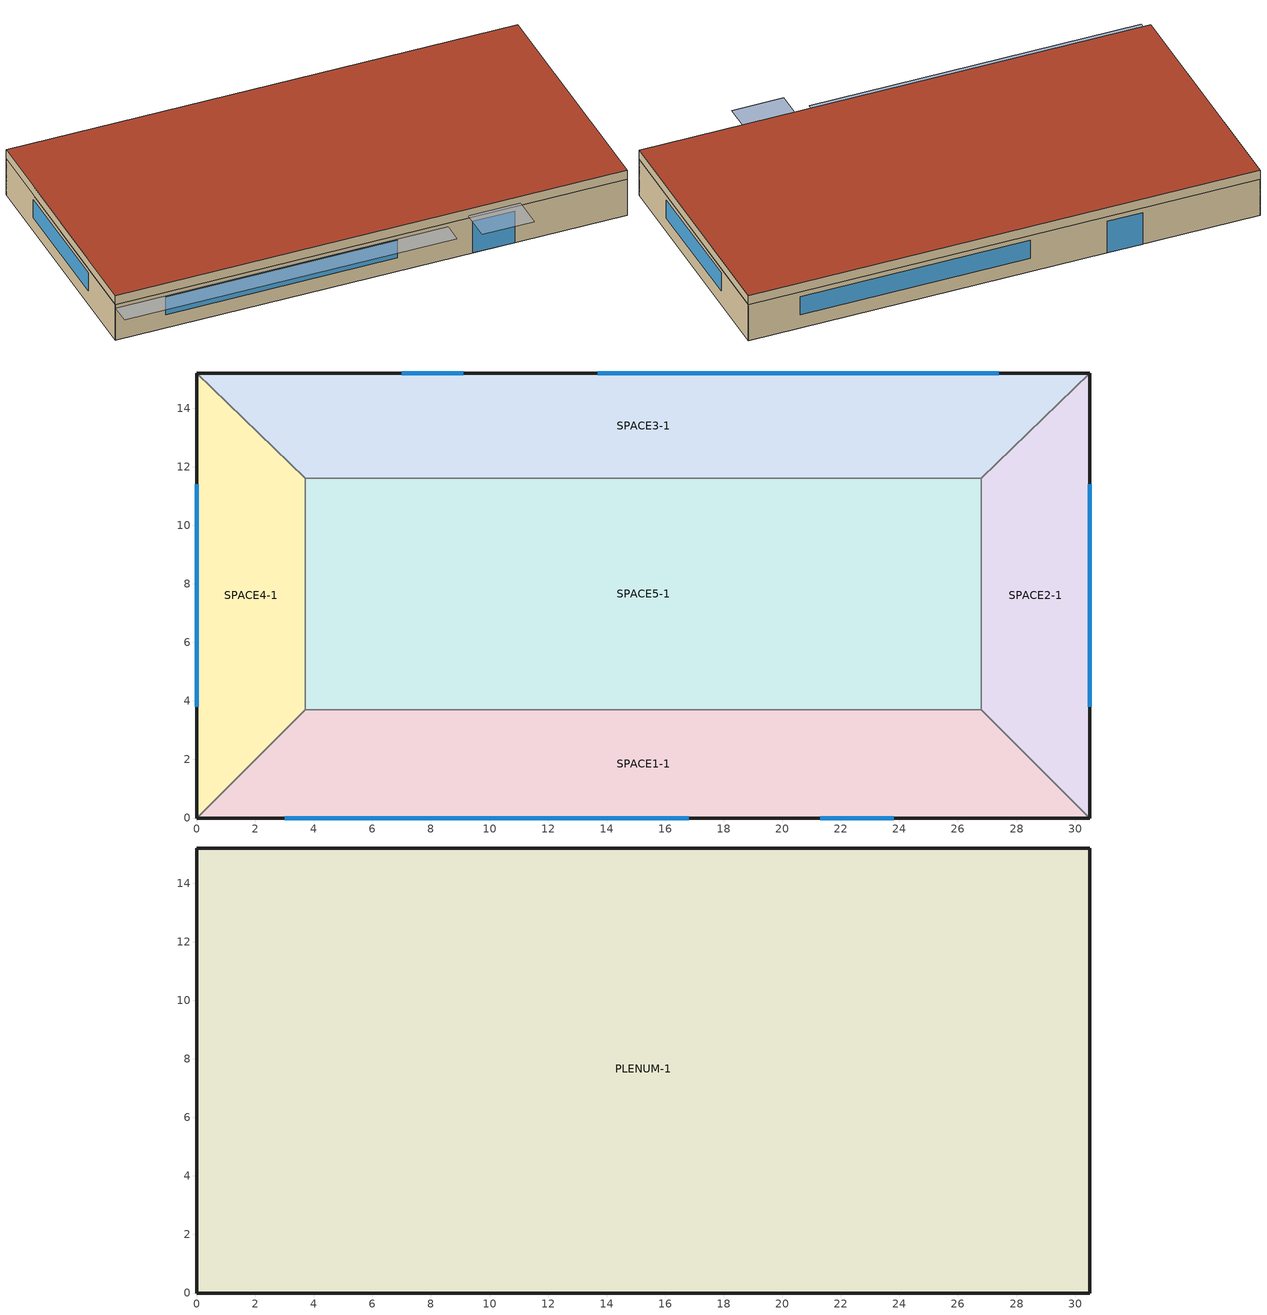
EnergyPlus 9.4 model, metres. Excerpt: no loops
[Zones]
SPACE3-1
 floor ground (FLOOR-SLAB-1): 26.8,11.6 3.7,11.6 0,15.2 30.5,15.2 z0
 wall outside (WALL-1): 30.5,15.2 0,15.2 z0:2.4
 wall to SPACE2-1 (INT-WALL-1): 26.8,11.6 30.5,15.2 z0:2.4
 wall to SPACE4-1 (INT-WALL-1): 0,15.2 3.7,11.6 z0:2.4
 wall to SPACE5-1 (INT-WALL-1): 3.7,11.6 26.8,11.6 z0:2.4
 window (Sgl Grey 3mm): 9.1,15.2 7,15.2 z0:2.1
 window (Dbl Clr 3mm/13mm Air): 27.4,15.2 13.7,15.2 z0.9:2.1
SPACE1-1
 floor ground (FLOOR-SLAB-1): 26.8,3.7 30.5,0 0,0 3.7,3.7 z0
 wall outside (WALL-1): 0,0 30.5,0 z0:2.4
 wall to SPACE2-1 (INT-WALL-1): 30.5,0 26.8,3.7 z0:2.4
 wall to SPACE4-1 (INT-WALL-1): 3.7,3.7 0,0 z0:2.4
 wall to SPACE5-1 (INT-WALL-1): 26.8,3.7 3.7,3.7 z0:2.4
 window (Sgl Grey 3mm): 21.3,0 23.8,0 z0:2.1
 window (Dbl Clr 3mm/13mm Air): 3,0 16.8,0 z0.9:2.1
SPACE2-1
 floor ground (FLOOR-SLAB-1): 26.8,11.6 30.5,15.2 30.5,0 26.8,3.7 z0
 wall outside (WALL-1): 30.5,0 30.5,15.2 z0:2.4
 wall to SPACE5-1 (INT-WALL-1): 26.8,11.6 26.8,3.7 z0:2.4
 window (Dbl Clr 3mm/13mm Air): 30.5,3.8 30.5,11.4 z0.9:2.1
SPACE4-1
 floor ground (FLOOR-SLAB-1): 3.7,3.7 0,0 0,15.2 3.7,11.6 z0
 wall outside (WALL-1): 0,15.2 0,0 z0:2.4
 wall to SPACE5-1 (INT-WALL-1): 3.7,3.7 3.7,11.6 z0:2.4
 window (Dbl Clr 3mm/13mm Air): 0,11.4 0,3.8 z0.9:2.1
SPACE5-1
 floor ground (FLOOR-SLAB-1): 26.8,11.6 26.8,3.7 3.7,3.7 3.7,11.6 z0
PLENUM-1
 floor to SPACE1-1 (CLNG-1): 26.8,3.7 30.5,0 0,0 3.7,3.7 z2.4
 floor to SPACE2-1 (CLNG-1): 26.8,11.6 30.5,15.2 30.5,0 26.8,3.7 z2.4
 floor to SPACE3-1 (CLNG-1): 26.8,11.6 3.7,11.6 0,15.2 30.5,15.2 z2.4
 floor to SPACE4-1 (CLNG-1): 3.7,3.7 0,0 0,15.2 3.7,11.6 z2.4
 floor to SPACE5-1 (CLNG-1): 26.8,11.6 26.8,3.7 3.7,3.7 3.7,11.6 z2.4
 wall outside (WALL-1): 30.5,15.2 0,15.2 0,0 30.5,0 30.5,15.2 z2.4:3
 roof outside (ROOF-1): 0,15.2 0,0 30.5,0 30.5,15.2 z3
shading: 0,-1.3 0,0 19.8,0 19.8,-1.3 z2.2; 21,-2 21,0 24.1,0 24.1,-2 z2.6
[Building]
Building: Loads convergence tolerance value=0.04; Maximum number of warmup days=25; Minimum number of warmup days=6; North axis=30; Solar distribution=FullExterior; Temperature convergence tolerance value=0.4; Terrain=City
[Site:GroundTemperature:BuildingSurface]
20.03, 20.03, 20.13, 20.3, 20.43, 20.52, 20.62, 20.77, 20.78, 20.55, 20.44, 20.2
[Site:Location]
CHICAGO_IL_USA TMY2-94846: Elevation=190; Latitude=41.78; Longitude=-87.75; Time zone=-6
[SizingPeriod:DesignDay] Barometric pressure=99063; Day of month=21; Daylight saving time indicator=No; Humidity condition type=WetBulb; Rain indicator=No; Snow indicator=No; Solar model indicator=ASHRAEClearSky
Name | Daily dry bulb temperature range | Day type | Maximum dry bulb temperature | Month | Sky clearness | Wetbulb or dewpoint at maximum dry bulb | Wind direction | Wind speed
CHICAGO_IL_USA Annual Cooling 1% Design Conditions DB/MCWB | 10.7 | SummerDesignDay | 31.5 | 7 | 1 | 23 | 230 | 5.3
CHICAGO_IL_USA Annual Heating 99% Design Conditions DB | 0 | WinterDesignDay | -17.3 | 1 | 0 | -17.3 | 270 | 4.9
[Construction]
CLNG-1: MAT-CLNG-1
Dbl Clr 3mm/13mm Air: CLEAR 3MM, AIR 13MM, CLEAR 3MM
FLOOR-SLAB-1: CC03
INT-WALL-1: GP02, AL21, GP02
ROOF-1: RG01, BR01, IN46, WD01
Sgl Grey 3mm: GREY 3MM
WALL-1: WD01, PW03, IN02, GP01
[Material] Thermal absorptance=0.9
Name | Conductivity | Density | Roughness | Solar absorptance | Specific heat | Thickness | Visible absorptance
BR01 | 0.162 | 1121 | VeryRough | 0.7 | 1464 | 0.0095 | 0.7
CC03 | 1.31 | 2243 | MediumRough | 0.65 | 837 | 0.1016 | 0.65
GP01 | 0.16 | 801 | MediumSmooth | 0.75 | 837 | 0.0127 | 0.75
GP02 | 0.16 | 801 | MediumSmooth | 0.75 | 837 | 0.0159 | 0.75
IN02 | 0.043 | 10 | Rough | 0.75 | 837 | 0.0901 | 0.75
IN46 | 0.023 | 24 | VeryRough | 0.5 | 1590 | 0.0762 | 0.5
PW03 | 0.115 | 545 | MediumSmooth | 0.78 | 1213 | 0.0127 | 0.78
RG01 | 1.442 | 881 | Rough | 0.65 | 1674 | 0.0127 | 0.65
WD01 | 0.115 | 513 | MediumSmooth | 0.78 | 1381 | 0.0191 | 0.78
[Material:AirGap]
AL21: Thermal resistance=0.157
[Material:NoMass]
MAT-CLNG-1: Roughness=Rough; Solar absorptance=0.65; Thermal absorptance=0.65; Thermal resistance=0.652259; Visible absorptance=0.65
[WindowMaterial:Gas]
AIR 13MM: Gas type=Air; Thickness=0.0127
[WindowMaterial:Glazing] Back side infrared hemispherical emissivity=0.84; Conductivity=0.9; Front side infrared hemispherical emissivity=0.84; Infrared transmittance at normal incidence=0; Optical data type=SpectralAverage; Thickness=0.003
Name | Back side solar reflectance at normal incidence | Back side visible reflectance at normal incidence | Front side solar reflectance at normal incidence | Front side visible reflectance at normal incidence | Solar transmittance at normal incidence | Visible transmittance at normal incidence
CLEAR 3MM | 0.075 | 0.081 | 0.075 | 0.081 | 0.837 | 0.898
GREY 3MM | 0.061 | 0.061 | 0.061 | 0.061 | 0.626 | 0.611
[AvailabilityManager:Scheduled]
VAV Sys 1 Avail: Schedule=FanAvailSched
[ElectricEquipment] Design level calculation method=EquipmentLevel; Fraction latent=0; Fraction lost=0; Fraction radiant=0.3; Schedule=EQUIP-1
Name | Zone or zonelist | Design level
SPACE1-1 ElecEq 1 | SPACE1-1 | 1056
SPACE2-1 ElecEq 1 | SPACE2-1 | 456
SPACE3-1 ElecEq 1 | SPACE3-1 | 1056
SPACE4-1 ElecEq 1 | SPACE4-1 | 456
SPACE5-1 ElecEq 1 | SPACE5-1 | 1976
[EnergyManagementSystem:GlobalVariable]
EnergyManagementSystem:GlobalVariable 1: Air_Mdot; Air_Tsp; Water_Mdot; Water_cp; Air_Tinlet; Water_Tinlet; Air_Winlet; Water_Mdot_Max; Coil_Eff; Water_MdotRequest; Air_Tout; Tot_Cool_Power; Air_Wout; Water_Tout
EnergyManagementSystem:GlobalVariable 2: DeckAir_Tinlet; DeckAir_Winlet; Air_MdotOut; Air_MdotIn; TUAir_Tout; TUAir_Wout; DamperMin; Qdot_Req_toCoolSP; Qdot_Req_toHeatSP; AirSupMdotDesign; DamperPosition; HWCoil_Mdot_Max; HWCoil_Eff; HWCoil_Mdot; HWCoil_MdotRequest; HWCoil_heat_Power; HW_Tin; HW_Cp; HW_Tout; HW_MdotRequest; Zone_T; Zone_W; Space1ATU_DesignAirMdot; Space2ATU_DesignAirMdot; Space3ATU_DesignAirMdot; Space4ATU_DesignAirMdot; Space5ATU_DesignAirMdot; Zone_Tsp_Cool; Zone_Tsp_Heat; tot_heat_Power
[EnergyManagementSystem:Sensor]
Name | Output variable or output meter index key | Output variable or output meter
ATU_Avail_Sched | ReheatCoilAvailSched | Schedule Value
OA_Press | Environment | Site Outdoor Air Barometric Pressure
[Lights] Design level calculation method=LightingLevel; End use subcategory=GeneralLights; Fraction radiant=0.59; Fraction replaceable=0; Fraction visible=0.2; Return air fraction=0.2; Schedule=LIGHTS-1
Name | Zone or zonelist | Lighting level
SPACE1-1 Lights 1 | SPACE1-1 | 1584
SPACE2-1 Lights 1 | SPACE2-1 | 684
SPACE3-1 Lights 1 | SPACE3-1 | 1584
SPACE4-1 Lights 1 | SPACE4-1 | 684
SPACE5-1 Lights 1 | SPACE5-1 | 2964
[People] Activity level schedule=ActSchd; Fraction radiant=0.3; Number of people calculation method=People; Number of people schedule=OCCUPY-1
Name | Zone or zonelist | Number of people
SPACE1-1 People 1 | SPACE1-1 | 11
SPACE2-1 People 1 | SPACE2-1 | 5
SPACE3-1 People 1 | SPACE3-1 | 11
SPACE4-1 People 1 | SPACE4-1 | 5
SPACE5-1 People 1 | SPACE5-1 | 20
[Zone] Multiplier=1; Type=1
Name | Ceiling height | Volume
PLENUM-1 | 0.6096 | 283.2
SPACE1-1; SPACE3-1 | 2.4384 | 239.247
SPACE2-1; SPACE4-1 | 2.4384 | 103.311
SPACE5-1 | 2.4384 | 447.683
[ZoneInfiltration:DesignFlowRate] Constant term coefficient=0; Design flow rate calculation method=Flow/Zone; Schedule=INFIL-SCH; Temperature term coefficient=0; Velocity squared term coefficient=0; Velocity term coefficient=0.2237
Name | Zone or zonelist | Design flow rate
SPACE1-1 Infil 1 | SPACE1-1 | 0.032
SPACE2-1 Infil 1 | SPACE2-1 | 0.014
SPACE3-1 Infil 1 | SPACE3-1 | 0.032
SPACE4-1 Infil 1 | SPACE4-1 | 0.014
SPACE5-1 Infil 1 | SPACE5-1 | 0.062
[Schedule:Compact]
ActSchd: Through: 12/31, For: AllDays, Until: 24:00, 117.24
EQUIP-1: Through: 12/31, For: WeekDays SummerDesignDay CustomDay1 CustomDay2, Until: 8:00, 0.02, Until: 9:00, 0.4, Until: 14:00, 0.9, Until: 15:00, 0.8, Until: 16:00, 0.7, Until: 18:00, 0.5, Until: 20:00, 0.3, Until: 24:00, 0.02, For: Weekends WinterDesignDay Holiday, Until: 24:00, 0.2
FanAvailSched; ReheatCoilAvailSched: Through: 3/31, For: AllDays, Until: 24:00, 1, Through: 9/30, For: WeekDays, Until: 6:00, 0, Until: 20:00, 1, Until: 24:00, 0, For: SummerDesignDay WinterDesignDay, Until: 24:00, 1, For: AllOtherDays, Until: 24:00, 0, Through: 12/31, For: AllDays, Until: 24:00, 1
INFIL-SCH: Through: 3/31, For: AllDays, Until: 24:00, 1, Through: 10/31, For: AllDays, Until: 24:00, 0, Through: 12/31, For: AllDays, Until: 24:00, 1
LIGHTS-1: Through: 12/31, For: WeekDays SummerDesignDay CustomDay1 CustomDay2, Until: 8:00, 0.05, Until: 9:00, 0.9, Until: 10:00, 0.95, Until: 11:00, 1, Until: 12:00, 0.95, Until: 13:00, 0.8, Until: 14:00, 0.9, Until: 18:00, 1, Until: 19:00, 0.6, Until: 21:00, 0.2, Until: 24:00, 0.05, For: Weekends WinterDesignDay Holiday, Until: 24:00, 0.05
OCCUPY-1: Through: 12/31, For: WeekDays SummerDesignDay CustomDay1 CustomDay2, Until: 8:00, 0, Until: 11:00, 1, Until: 12:00, 0.8, Until: 13:00, 0.4, Until: 14:00, 0.8, Until: 18:00, 1, Until: 19:00, 0.5, Until: 24:00, 0, For: Weekends WinterDesignDay Holiday, Until: 24:00, 0
